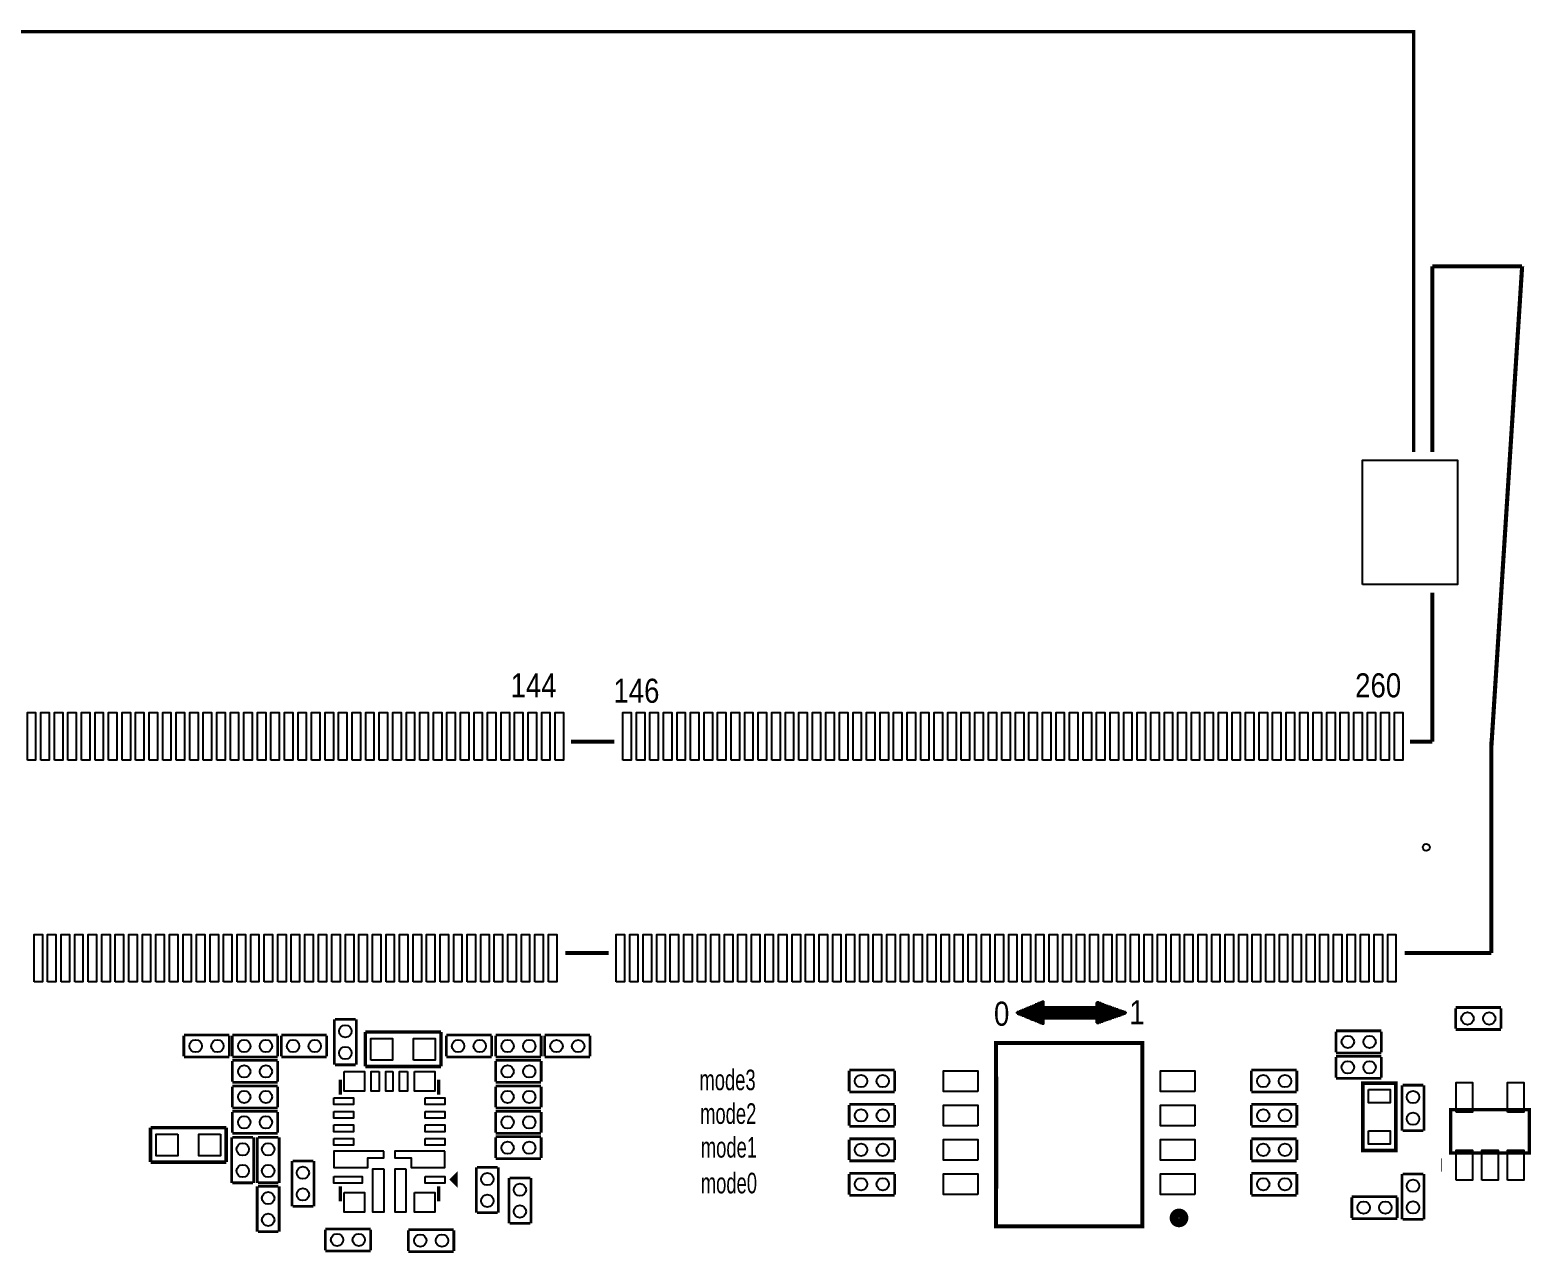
# Model space of a CAD drawing. Extents: x 4 to 274, y -3 to 190.
# Drawn here: x 158.4 to 213.8, y 114.8 to 160 of the extents above; entities that cross this region are included whole.
import ezdxf

# ---------------------------------------------------------------- set-up
doc = ezdxf.new("R2010")
doc.units = 0
doc.header["$MEASUREMENT"] = 0
for name, color, linetype in [('BG_SILKSCREEN_TOP', 231, 'CONTINUOUS'), ('MA_PEN3', 231, 'CONTINUOUS'), ('PG_SILKSCREEN_TOP', 130, 'CONTINUOUS'), ('PIN_TOP', 140, 'CONTINUOUS')]:
    doc.layers.add(name, color=color, linetype=linetype)

msp = doc.modelspace()

# ---------------------------------------------------------------- linework, layer by layer
at = {"layer": 'BG_SILKSCREEN_TOP', "const_width": 0.127}
msp.add_lwpolyline([(141.6304, 144.3736), (141.6304, 159.893), (209.4992, 159.893), (209.4992, 144.3736)], dxfattribs=at)
at = {"layer": 'MA_PEN3', "const_width": 0.0254}
for points in [[(194.79514, 123.668028), (198.90994, 123.668028)], [(194.79514, 123.642628), (198.90994, 123.642628)], [(194.82054, 123.693428), (198.88454, 123.693428)], [(194.84594, 123.718828), (198.85914, 123.718828)], [(194.92214, 123.744228), (198.78294, 123.744228)], [(194.97294, 123.769628), (198.70674, 123.769628)], [(195.02374, 123.795028), (198.63054, 123.795028)], [(195.09994, 123.820428), (198.57974, 123.820428)], [(195.15074, 123.845828), (198.50354, 123.845828)], [(195.20154, 123.871228), (198.42734, 123.871228)], [(195.27774, 123.896628), (198.35114, 123.896628)], [(195.32854, 123.922028), (195.86194, 123.922028)], [(195.40474, 123.947428), (195.86194, 123.947428)], [(195.45554, 123.972828), (195.86194, 123.972828)], [(195.50634, 123.998228), (195.86194, 123.998228)], [(195.58254, 124.023628), (195.86194, 124.023628)], [(195.63334, 124.049028), (195.86194, 124.049028)], [(195.70954, 124.074428), (195.86194, 124.074428)], [(195.76034, 124.099828), (195.83654, 124.099828)], [(197.74154, 124.023628), (197.99554, 124.023628)], [(197.74154, 123.998228), (198.07174, 123.998228)], [(197.74154, 123.972828), (198.14794, 123.972828)], [(197.74154, 123.947428), (198.22414, 123.947428)], [(197.74154, 123.922028), (198.30034, 123.922028)], [(197.76694, 124.049028), (197.94474, 124.049028)], [(197.79234, 124.074428), (197.86854, 124.074428)], [(194.82054, 123.617228), (198.88454, 123.617228)], [(194.84594, 123.591828), (198.85914, 123.591828)], [(194.89674, 123.566428), (198.78294, 123.566428)], [(194.97294, 123.541028), (198.70674, 123.541028)], [(195.02374, 123.515628), (198.65594, 123.515628)], [(195.09994, 123.490228), (198.57974, 123.490228)], [(195.15074, 123.464828), (198.50354, 123.464828)], [(195.20154, 123.439428), (198.42734, 123.439428)], [(195.27774, 123.414028), (198.35114, 123.414028)], [(195.32854, 123.388628), (195.86194, 123.388628)], [(195.37934, 123.363228), (195.86194, 123.363228)], [(195.45554, 123.337828), (195.86194, 123.337828)], [(195.50634, 123.312428), (195.86194, 123.312428)], [(195.58254, 123.287028), (195.86194, 123.287028)], [(195.63334, 123.261628), (195.86194, 123.261628)], [(195.68414, 123.236228), (195.86194, 123.236228)], [(195.76034, 123.210828), (195.83654, 123.210828)], [(197.74154, 123.388628), (198.30034, 123.388628)], [(197.74154, 123.363228), (198.22414, 123.363228)], [(197.74154, 123.337828), (198.14794, 123.337828)], [(197.74154, 123.312428), (198.07174, 123.312428)], [(197.74154, 123.287028), (198.02094, 123.287028)], [(197.76694, 123.261628), (197.94474, 123.261628)], [(197.79234, 123.236228), (197.86854, 123.236228)]]:
    msp.add_lwpolyline(points, dxfattribs=at)
at = {"layer": 'PG_SILKSCREEN_TOP'}
for points, const_width in [([(210.187032, 151.22652), (213.504272, 151.22652)], 0.1524), ([(210.187032, 151.22652), (210.187032, 144.36852)], 0.1524), ([(212.367114, 133.48208), (213.504272, 151.22652)], 0.1524), ([(210.187032, 139.168632), (210.187032, 133.67131)], 0.1524), ([(179.964842, 133.67131), (178.364896, 133.67131)], 0.1524), ([(210.187032, 133.67131), (209.364834, 133.67131)], 0.1524), ([(212.367622, 125.86589), (212.367622, 133.67131)], 0.1524), ([(178.164744, 125.86589), (179.76469, 125.86589)], 0.1524), ([(209.164936, 125.86589), (212.367622, 125.86589)], 0.1524), ([(211.0486, 123.8504), (212.725, 123.8504)], 0.1016), ([(211.0486, 123.063), (211.0486, 123.825)], 0.1016), ([(212.725, 123.825), (212.725, 123.063)], 0.1016), ([(169.626534, 121.73331), (169.626534, 123.40971)], 0.1016), ([(169.651934, 123.40971), (170.413934, 123.40971)], 0.1016), ([(170.439334, 123.40971), (170.439334, 121.73331)], 0.1016), ([(212.725, 123.0376), (211.0486, 123.0376)], 0.1016), ([(164.06876, 122.8344), (165.74516, 122.8344)], 0.1016), ([(164.06876, 122.047), (164.06876, 122.809)], 0.1016), ([(165.74516, 122.809), (165.74516, 122.047)], 0.1016), ([(165.862, 122.8344), (167.5384, 122.8344)], 0.1016), ([(165.862, 122.047), (165.862, 122.809)], 0.1016), ([(167.5384, 122.809), (167.5384, 122.047)], 0.1016), ([(167.6654, 122.8344), (169.3418, 122.8344)], 0.1016), ([(167.6654, 122.047), (167.6654, 122.809)], 0.1016), ([(169.3418, 122.809), (169.3418, 122.047)], 0.1016), ([(170.771566, 122.942096), (173.565566, 122.942096)], 0.127), ([(170.771566, 121.672096), (170.771566, 122.942096)], 0.127), ([(173.565566, 122.942096), (173.565566, 121.672096)], 0.127), ([(173.7614, 122.8344), (175.4378, 122.8344)], 0.1016), ([(173.7614, 122.047), (173.7614, 122.809)], 0.1016), ([(175.4378, 122.809), (175.4378, 122.047)], 0.1016), ([(175.5902, 122.8344), (177.2666, 122.8344)], 0.1016), ([(175.5902, 122.047), (175.5902, 122.809)], 0.1016), ([(177.2666, 122.809), (177.2666, 122.047)], 0.1016), ([(177.39614, 122.83186), (179.07254, 122.83186)], 0.1016), ([(177.39614, 122.04446), (177.39614, 122.80646)], 0.1016), ([(179.07254, 122.80646), (179.07254, 122.04446)], 0.1016), ([(206.629, 122.9868), (208.3054, 122.9868)], 0.1016), ([(206.629, 122.1994), (206.629, 122.9614)], 0.1016), ([(208.3054, 122.9614), (208.3054, 122.1994)], 0.1016), ([(165.74516, 122.0216), (164.06876, 122.0216)], 0.1016), ([(167.5384, 122.0216), (165.862, 122.0216)], 0.1016), ([(169.3418, 122.0216), (167.6654, 122.0216)], 0.1016), ([(175.4378, 122.0216), (173.7614, 122.0216)], 0.1016), ([(177.2666, 122.0216), (175.5902, 122.0216)], 0.1016), ([(179.07254, 122.01906), (177.39614, 122.01906)], 0.1016), ([(208.3054, 122.174), (206.629, 122.174)], 0.1016), ([(206.629, 122.047), (208.3054, 122.047)], 0.1016), ([(206.629, 121.2596), (206.629, 122.0216)], 0.1016), ([(208.3054, 122.0216), (208.3054, 121.2596)], 0.1016), ([(165.862, 121.8946), (167.5384, 121.8946)], 0.1016), ([(165.862, 121.1072), (165.862, 121.8692)], 0.1016), ([(167.5384, 121.8692), (167.5384, 121.1072)], 0.1016), ([(170.413934, 121.73331), (169.651934, 121.73331)], 0.1016), ([(173.565566, 121.672096), (170.771566, 121.672096)], 0.127), ([(175.5902, 121.8946), (177.2666, 121.8946)], 0.1016), ([(175.5902, 121.1072), (175.5902, 121.8692)], 0.1016), ([(177.2666, 121.8692), (177.2666, 121.1072)], 0.1016), ([(188.6458, 121.539), (190.3222, 121.539)], 0.1016), ([(188.6458, 120.7516), (188.6458, 121.5136)], 0.1016), ([(190.3222, 121.5136), (190.3222, 120.7516)], 0.1016), ([(203.5048, 121.539), (205.1812, 121.539)], 0.1016), ([(203.5048, 120.7516), (203.5048, 121.5136)], 0.1016), ([(205.1812, 121.5136), (205.1812, 120.7516)], 0.1016), ([(167.5384, 121.0818), (165.862, 121.0818)], 0.1016), ([(165.862, 120.9548), (167.5384, 120.9548)], 0.1016), ([(165.862, 120.1674), (165.862, 120.9294)], 0.1016), ([(167.5384, 120.9294), (167.5384, 120.1674)], 0.1016), ([(169.8498, 120.6246), (169.8498, 121.1834)], 0.124968), ([(173.482, 120.6246), (173.482, 121.1834)], 0.124968), ([(177.2666, 121.0818), (175.5902, 121.0818)], 0.1016), ([(175.5902, 120.9548), (177.2666, 120.9548)], 0.1016), ([(175.5902, 120.1674), (175.5902, 120.9294)], 0.1016), ([(177.2666, 120.9294), (177.2666, 120.1674)], 0.1016), ([(208.3054, 121.2342), (206.629, 121.2342)], 0.1016), ([(208.8388, 118.5672), (208.8388, 121.0564), (207.6196, 121.0564), (207.6196, 118.5672), (208.8388, 118.5672)], 0.127), ([(209.0674, 119.3038), (209.0674, 120.9802)], 0.1016), ([(209.0928, 120.9802), (209.8548, 120.9802)], 0.1016), ([(209.8802, 120.9802), (209.8802, 119.3038)], 0.1016), ([(190.3222, 120.7262), (188.6458, 120.7262)], 0.1016), ([(188.6458, 120.269), (190.3222, 120.269)], 0.1016), ([(205.1812, 120.7262), (203.5048, 120.7262)], 0.1016), ([(203.5048, 120.269), (205.1812, 120.269)], 0.1016), ([(167.5384, 120.142), (165.862, 120.142)], 0.1016), ([(165.862, 120.015), (167.5384, 120.015)], 0.1016), ([(165.862, 119.2276), (165.862, 119.9896)], 0.1016), ([(167.5384, 119.9896), (167.5384, 119.2276)], 0.1016), ([(177.2666, 120.142), (175.5902, 120.142)], 0.1016), ([(175.5902, 120.015), (177.2666, 120.015)], 0.1016), ([(175.5902, 119.2276), (175.5902, 119.9896)], 0.1016), ([(177.2666, 119.9896), (177.2666, 119.2276)], 0.1016), ([(188.6458, 119.4816), (188.6458, 120.2436)], 0.1016), ([(190.3222, 120.2436), (190.3222, 119.4816)], 0.1016), ([(203.5048, 119.4816), (203.5048, 120.2436)], 0.1016), ([(205.1812, 120.2436), (205.1812, 119.4816)], 0.1016), ([(210.868514, 120.0785), (213.768686, 120.0785), (213.768686, 118.4783), (210.868514, 118.4783), (210.868514, 120.0785)], 0.124968), ([(162.83813, 118.137686), (162.83813, 119.407686)], 0.127), ([(162.83813, 119.407686), (165.63213, 119.407686)], 0.127), ([(165.63213, 119.407686), (165.63213, 118.137686)], 0.127), ([(167.5384, 119.2022), (165.862, 119.2022)], 0.1016), ([(177.2666, 119.2022), (175.5902, 119.2022)], 0.1016), ([(190.3222, 119.4562), (188.6458, 119.4562)], 0.1016), ([(205.1812, 119.4562), (203.5048, 119.4562)], 0.1016), ([(209.8548, 119.3038), (209.0928, 119.3038)], 0.1016), ([(165.8366, 117.3734), (165.8366, 119.0498)], 0.1016), ([(165.862, 119.0498), (166.624, 119.0498)], 0.1016), ([(166.6494, 119.0498), (166.6494, 117.3734)], 0.1016), ([(166.7764, 117.3734), (166.7764, 119.0498)], 0.1016), ([(166.8018, 119.0498), (167.5638, 119.0498)], 0.1016), ([(167.5892, 119.0498), (167.5892, 117.3734)], 0.1016), ([(175.5902, 119.0752), (177.2666, 119.0752)], 0.1016), ([(175.5902, 118.2878), (175.5902, 119.0498)], 0.1016), ([(177.2666, 119.0498), (177.2666, 118.2878)], 0.1016), ([(188.6458, 118.999), (190.3222, 118.999)], 0.1016), ([(188.6458, 118.2116), (188.6458, 118.9736)], 0.1016), ([(190.3222, 118.9736), (190.3222, 118.2116)], 0.1016), ([(203.5048, 118.999), (205.1812, 118.999)], 0.1016), ([(203.5048, 118.2116), (203.5048, 118.9736)], 0.1016), ([(205.1812, 118.9736), (205.1812, 118.2116)], 0.1016), ([(165.63213, 118.137686), (162.83813, 118.137686)], 0.127), ([(168.0591, 116.50726), (168.0591, 118.18366)], 0.1016), ([(168.0845, 118.18366), (168.8465, 118.18366)], 0.1016), ([(168.8719, 118.18366), (168.8719, 116.50726)], 0.1016), ([(177.2666, 118.2624), (175.5902, 118.2624)], 0.1016), ([(190.3222, 118.1862), (188.6458, 118.1862)], 0.1016), ([(205.1812, 118.1862), (203.5048, 118.1862)], 0.1016), ([(210.5152, 118.0338), (210.5406, 118.0338)], 0.500126), ([(174.117, 117.348), (173.9646, 117.5004), (174.117, 117.6528), (174.117, 117.348)], 0.124968), ([(174.87138, 116.27104), (174.87138, 117.94744)], 0.1016), ([(174.89678, 117.94744), (175.65878, 117.94744)], 0.1016), ([(175.68418, 117.94744), (175.68418, 116.27104)], 0.1016), ([(176.07534, 115.87734), (176.07534, 117.55374)], 0.1016), ([(176.10074, 117.55374), (176.86274, 117.55374)], 0.1016), ([(176.88814, 117.55374), (176.88814, 115.87734)], 0.1016), ([(188.6458, 117.729), (190.3222, 117.729)], 0.1016), ([(188.6458, 116.9416), (188.6458, 117.7036)], 0.1016), ([(190.3222, 117.7036), (190.3222, 116.9416)], 0.1016), ([(203.5048, 117.729), (205.1812, 117.729)], 0.1016), ([(203.5048, 116.9416), (203.5048, 117.7036)], 0.1016), ([(205.1812, 117.7036), (205.1812, 116.9416)], 0.1016), ([(209.0674, 116.0272), (209.0674, 117.7036)], 0.1016), ([(209.0928, 117.7036), (209.8548, 117.7036)], 0.1016), ([(209.8802, 117.7036), (209.8802, 116.0272)], 0.1016), ([(166.624, 117.3734), (165.862, 117.3734)], 0.1016), ([(166.7764, 115.57), (166.7764, 117.2464)], 0.1016), ([(167.5638, 117.3734), (166.8018, 117.3734)], 0.1016), ([(166.8018, 117.2464), (167.5638, 117.2464)], 0.1016), ([(167.5892, 117.2464), (167.5892, 115.57)], 0.1016), ([(169.8498, 116.6876), (169.8498, 117.2464)], 0.124968), ([(173.482, 116.6876), (173.482, 117.2464)], 0.124968), ([(168.8465, 116.50726), (168.0845, 116.50726)], 0.1016), ([(190.3222, 116.9162), (188.6458, 116.9162)], 0.1016), ([(205.1812, 116.9162), (203.5048, 116.9162)], 0.1016), ([(207.2132, 116.8654), (208.8896, 116.8654)], 0.1016), ([(207.2132, 116.078), (207.2132, 116.84)], 0.1016), ([(208.8896, 116.84), (208.8896, 116.078)], 0.1016), ([(175.65878, 116.27104), (174.89678, 116.27104)], 0.1016), ([(176.86274, 115.87734), (176.10074, 115.87734)], 0.1016), ([(208.8896, 116.0526), (207.2132, 116.0526)], 0.1016), ([(209.8548, 116.0272), (209.0928, 116.0272)], 0.1016), ([(167.5638, 115.57), (166.8018, 115.57)], 0.1016), ([(169.291, 115.6716), (170.9674, 115.6716)], 0.1016), ([(169.291, 114.8842), (169.291, 115.6462)], 0.1016), ([(170.9674, 115.6462), (170.9674, 114.8842)], 0.1016), ([(172.3644, 115.6462), (174.0408, 115.6462)], 0.1016), ([(172.3644, 114.8588), (172.3644, 115.6208)], 0.1016), ([(174.0408, 115.6208), (174.0408, 114.8588)], 0.1016), ([(170.9674, 114.8588), (169.291, 114.8588)], 0.1016), ([(174.0408, 114.8334), (172.3644, 114.8334)], 0.1016)]:
    msp.add_lwpolyline(points, dxfattribs=dict(at, const_width=const_width))
msp.add_lwpolyline([(199.47382, 122.539506, 0.1524, 0.1524, 0), (194.07378, 122.539506, 0.150114, 0.150114, 0), (194.07378, 121.2977, 0.1524, 0.1524, 0), (194.07378, 117.1575, 0.150114, 0.150114, 0), (194.07378, 115.763294, 0.1524, 0.1524, 0), (199.47382, 115.763294, 0.150114, 0.150114, 0), (199.47382, 117.1575, 0.1524, 0.1524, 0), (199.47382, 121.2977, 0.150114, 0.150114, 0), (199.47382, 122.539506, 0.150114, 0.150114, 0)], format="xyseb", dxfattribs=at)
at = {"layer": 'PG_SILKSCREEN_TOP', "const_width": 0.3302}
msp.add_lwpolyline([(201.009504, 116.078, 1), (200.650094, 116.078, 1), (201.009504, 116.078)], format="xyb", dxfattribs=at)
at = {"layer": 'PIN_TOP'}
for points in [[(207.612234, 139.469876), (207.612234, 144.067276), (211.117434, 144.067276), (211.117434, 139.469876)], [(158.287466, 132.992368), (158.287466, 134.744968), (158.592266, 134.744968), (158.592266, 132.992368)], [(158.787338, 132.992368), (158.787338, 134.744968), (159.092138, 134.744968), (159.092138, 132.992368)], [(159.287464, 132.992368), (159.287464, 134.744968), (159.592264, 134.744968), (159.592264, 132.992368)], [(159.787336, 132.992368), (159.787336, 134.744968), (160.092136, 134.744968), (160.092136, 132.992368)], [(160.287462, 132.992368), (160.287462, 134.744968), (160.592262, 134.744968), (160.592262, 132.992368)], [(160.787334, 132.992368), (160.787334, 134.744968), (161.092134, 134.744968), (161.092134, 132.992368)], [(161.28746, 132.992368), (161.28746, 134.744968), (161.59226, 134.744968), (161.59226, 132.992368)], [(161.787332, 132.992368), (161.787332, 134.744968), (162.092132, 134.744968), (162.092132, 132.992368)], [(162.287458, 132.992368), (162.287458, 134.744968), (162.592258, 134.744968), (162.592258, 132.992368)], [(162.78733, 132.992368), (162.78733, 134.744968), (163.09213, 134.744968), (163.09213, 132.992368)], [(163.287456, 132.992368), (163.287456, 134.744968), (163.592256, 134.744968), (163.592256, 132.992368)], [(163.787328, 132.992368), (163.787328, 134.744968), (164.092128, 134.744968), (164.092128, 132.992368)], [(164.287454, 132.992368), (164.287454, 134.744968), (164.592254, 134.744968), (164.592254, 132.992368)], [(164.787326, 132.992368), (164.787326, 134.744968), (165.092126, 134.744968), (165.092126, 132.992368)], [(165.287452, 132.992368), (165.287452, 134.744968), (165.592252, 134.744968), (165.592252, 132.992368)], [(165.787324, 132.992368), (165.787324, 134.744968), (166.092124, 134.744968), (166.092124, 132.992368)], [(166.28745, 132.992368), (166.28745, 134.744968), (166.59225, 134.744968), (166.59225, 132.992368)], [(166.787322, 132.992368), (166.787322, 134.744968), (167.092122, 134.744968), (167.092122, 132.992368)], [(167.287448, 132.992368), (167.287448, 134.744968), (167.592248, 134.744968), (167.592248, 132.992368)], [(167.78732, 132.992368), (167.78732, 134.744968), (168.09212, 134.744968), (168.09212, 132.992368)], [(168.287446, 132.992368), (168.287446, 134.744968), (168.592246, 134.744968), (168.592246, 132.992368)], [(168.787318, 132.992368), (168.787318, 134.744968), (169.092118, 134.744968), (169.092118, 132.992368)], [(169.287444, 132.992368), (169.287444, 134.744968), (169.592244, 134.744968), (169.592244, 132.992368)], [(169.787316, 132.992368), (169.787316, 134.744968), (170.092116, 134.744968), (170.092116, 132.992368)], [(170.287442, 132.992368), (170.287442, 134.744968), (170.592242, 134.744968), (170.592242, 132.992368)], [(170.787314, 132.992368), (170.787314, 134.744968), (171.092114, 134.744968), (171.092114, 132.992368)], [(171.28744, 132.992368), (171.28744, 134.744968), (171.59224, 134.744968), (171.59224, 132.992368)], [(171.787312, 132.992368), (171.787312, 134.744968), (172.092112, 134.744968), (172.092112, 132.992368)], [(172.287438, 132.992368), (172.287438, 134.744968), (172.592238, 134.744968), (172.592238, 132.992368)], [(172.78731, 132.992368), (172.78731, 134.744968), (173.09211, 134.744968), (173.09211, 132.992368)], [(173.287436, 132.992368), (173.287436, 134.744968), (173.592236, 134.744968), (173.592236, 132.992368)], [(173.787308, 132.992368), (173.787308, 134.744968), (174.092108, 134.744968), (174.092108, 132.992368)], [(174.287434, 132.992368), (174.287434, 134.744968), (174.592234, 134.744968), (174.592234, 132.992368)], [(174.787306, 132.992368), (174.787306, 134.744968), (175.092106, 134.744968), (175.092106, 132.992368)], [(175.287432, 132.992368), (175.287432, 134.744968), (175.592232, 134.744968), (175.592232, 132.992368)], [(175.787304, 132.992368), (175.787304, 134.744968), (176.092104, 134.744968), (176.092104, 132.992368)], [(176.28743, 132.992368), (176.28743, 134.744968), (176.59223, 134.744968), (176.59223, 132.992368)], [(176.787302, 132.992368), (176.787302, 134.744968), (177.092102, 134.744968), (177.092102, 132.992368)], [(177.287428, 132.992368), (177.287428, 134.744968), (177.592228, 134.744968), (177.592228, 132.992368)], [(177.7873, 132.992368), (177.7873, 134.744968), (178.0921, 134.744968), (178.0921, 132.992368)], [(180.287422, 132.992368), (180.287422, 134.744968), (180.592222, 134.744968), (180.592222, 132.992368)], [(180.787294, 132.992368), (180.787294, 134.744968), (181.092094, 134.744968), (181.092094, 132.992368)], [(181.28742, 132.992368), (181.28742, 134.744968), (181.59222, 134.744968), (181.59222, 132.992368)], [(181.787292, 132.992368), (181.787292, 134.744968), (182.092092, 134.744968), (182.092092, 132.992368)], [(182.287418, 132.992368), (182.287418, 134.744968), (182.592218, 134.744968), (182.592218, 132.992368)], [(182.78729, 132.992368), (182.78729, 134.744968), (183.09209, 134.744968), (183.09209, 132.992368)], [(183.287416, 132.992368), (183.287416, 134.744968), (183.592216, 134.744968), (183.592216, 132.992368)], [(183.787288, 132.992368), (183.787288, 134.744968), (184.092088, 134.744968), (184.092088, 132.992368)], [(184.287414, 132.992368), (184.287414, 134.744968), (184.592214, 134.744968), (184.592214, 132.992368)], [(184.787286, 132.992368), (184.787286, 134.744968), (185.092086, 134.744968), (185.092086, 132.992368)], [(185.287412, 132.992368), (185.287412, 134.744968), (185.592212, 134.744968), (185.592212, 132.992368)], [(185.787284, 132.992368), (185.787284, 134.744968), (186.092084, 134.744968), (186.092084, 132.992368)], [(186.28741, 132.992368), (186.28741, 134.744968), (186.59221, 134.744968), (186.59221, 132.992368)], [(186.787536, 132.992368), (186.787536, 134.744968), (187.092336, 134.744968), (187.092336, 132.992368)], [(187.287408, 132.992368), (187.287408, 134.744968), (187.592208, 134.744968), (187.592208, 132.992368)], [(187.78728, 132.992368), (187.78728, 134.744968), (188.09208, 134.744968), (188.09208, 132.992368)], [(188.287406, 132.992368), (188.287406, 134.744968), (188.592206, 134.744968), (188.592206, 132.992368)], [(188.787532, 132.992368), (188.787532, 134.744968), (189.092332, 134.744968), (189.092332, 132.992368)], [(189.287404, 132.992368), (189.287404, 134.744968), (189.592204, 134.744968), (189.592204, 132.992368)], [(189.787276, 132.992368), (189.787276, 134.744968), (190.092076, 134.744968), (190.092076, 132.992368)], [(190.287402, 132.992368), (190.287402, 134.744968), (190.592202, 134.744968), (190.592202, 132.992368)], [(190.787528, 132.992368), (190.787528, 134.744968), (191.092328, 134.744968), (191.092328, 132.992368)], [(191.2874, 132.992368), (191.2874, 134.744968), (191.5922, 134.744968), (191.5922, 132.992368)], [(191.787272, 132.992368), (191.787272, 134.744968), (192.092072, 134.744968), (192.092072, 132.992368)], [(192.287398, 132.992368), (192.287398, 134.744968), (192.592198, 134.744968), (192.592198, 132.992368)], [(192.787524, 132.992368), (192.787524, 134.744968), (193.092324, 134.744968), (193.092324, 132.992368)], [(193.287396, 132.992368), (193.287396, 134.744968), (193.592196, 134.744968), (193.592196, 132.992368)], [(193.787268, 132.992368), (193.787268, 134.744968), (194.092068, 134.744968), (194.092068, 132.992368)], [(194.287394, 132.992368), (194.287394, 134.744968), (194.592194, 134.744968), (194.592194, 132.992368)], [(194.78752, 132.992368), (194.78752, 134.744968), (195.09232, 134.744968), (195.09232, 132.992368)], [(195.287392, 132.992368), (195.287392, 134.744968), (195.592192, 134.744968), (195.592192, 132.992368)], [(195.787264, 132.992368), (195.787264, 134.744968), (196.092064, 134.744968), (196.092064, 132.992368)], [(196.28739, 132.992368), (196.28739, 134.744968), (196.59219, 134.744968), (196.59219, 132.992368)], [(196.787516, 132.992368), (196.787516, 134.744968), (197.092316, 134.744968), (197.092316, 132.992368)], [(197.287388, 132.992368), (197.287388, 134.744968), (197.592188, 134.744968), (197.592188, 132.992368)], [(197.787514, 132.992368), (197.787514, 134.744968), (198.092314, 134.744968), (198.092314, 132.992368)], [(198.287386, 132.992368), (198.287386, 134.744968), (198.592186, 134.744968), (198.592186, 132.992368)], [(198.787512, 132.992368), (198.787512, 134.744968), (199.092312, 134.744968), (199.092312, 132.992368)], [(199.287384, 132.992368), (199.287384, 134.744968), (199.592184, 134.744968), (199.592184, 132.992368)], [(199.78751, 132.992368), (199.78751, 134.744968), (200.09231, 134.744968), (200.09231, 132.992368)], [(200.287382, 132.992368), (200.287382, 134.744968), (200.592182, 134.744968), (200.592182, 132.992368)], [(200.787508, 132.992368), (200.787508, 134.744968), (201.092308, 134.744968), (201.092308, 132.992368)], [(201.28738, 132.992368), (201.28738, 134.744968), (201.59218, 134.744968), (201.59218, 132.992368)], [(201.787506, 132.992368), (201.787506, 134.744968), (202.092306, 134.744968), (202.092306, 132.992368)], [(202.287378, 132.992368), (202.287378, 134.744968), (202.592178, 134.744968), (202.592178, 132.992368)], [(202.787504, 132.992368), (202.787504, 134.744968), (203.092304, 134.744968), (203.092304, 132.992368)], [(203.287376, 132.992368), (203.287376, 134.744968), (203.592176, 134.744968), (203.592176, 132.992368)], [(203.787502, 132.992368), (203.787502, 134.744968), (204.092302, 134.744968), (204.092302, 132.992368)], [(204.287374, 132.992368), (204.287374, 134.744968), (204.592174, 134.744968), (204.592174, 132.992368)], [(204.7875, 132.992368), (204.7875, 134.744968), (205.0923, 134.744968), (205.0923, 132.992368)], [(205.287372, 132.992368), (205.287372, 134.744968), (205.592172, 134.744968), (205.592172, 132.992368)], [(205.787498, 132.992368), (205.787498, 134.744968), (206.092298, 134.744968), (206.092298, 132.992368)], [(206.28737, 132.992368), (206.28737, 134.744968), (206.59217, 134.744968), (206.59217, 132.992368)], [(206.787496, 132.992368), (206.787496, 134.744968), (207.092296, 134.744968), (207.092296, 132.992368)], [(207.287368, 132.992368), (207.287368, 134.744968), (207.592168, 134.744968), (207.592168, 132.992368)], [(207.787494, 132.992368), (207.787494, 134.744968), (208.092294, 134.744968), (208.092294, 132.992368)], [(208.287366, 132.992368), (208.287366, 134.744968), (208.592166, 134.744968), (208.592166, 132.992368)], [(208.787492, 132.992368), (208.787492, 134.744968), (209.092292, 134.744968), (209.092292, 132.992368)], [(158.537402, 124.792232), (158.537402, 126.544832), (158.842202, 126.544832), (158.842202, 124.792232)], [(159.037528, 124.792232), (159.037528, 126.544832), (159.342328, 126.544832), (159.342328, 124.792232)], [(159.5374, 124.792232), (159.5374, 126.544832), (159.8422, 126.544832), (159.8422, 124.792232)], [(160.037272, 124.792232), (160.037272, 126.544832), (160.342072, 126.544832), (160.342072, 124.792232)], [(160.537398, 124.792232), (160.537398, 126.544832), (160.842198, 126.544832), (160.842198, 124.792232)], [(161.037524, 124.792232), (161.037524, 126.544832), (161.342324, 126.544832), (161.342324, 124.792232)], [(161.537396, 124.792232), (161.537396, 126.544832), (161.842196, 126.544832), (161.842196, 124.792232)], [(162.037268, 124.792232), (162.037268, 126.544832), (162.342068, 126.544832), (162.342068, 124.792232)], [(162.537394, 124.792232), (162.537394, 126.544832), (162.842194, 126.544832), (162.842194, 124.792232)], [(163.03752, 124.792232), (163.03752, 126.544832), (163.34232, 126.544832), (163.34232, 124.792232)], [(163.537392, 124.792232), (163.537392, 126.544832), (163.842192, 126.544832), (163.842192, 124.792232)], [(164.037264, 124.792232), (164.037264, 126.544832), (164.342064, 126.544832), (164.342064, 124.792232)], [(164.53739, 124.792232), (164.53739, 126.544832), (164.84219, 126.544832), (164.84219, 124.792232)], [(165.037516, 124.792232), (165.037516, 126.544832), (165.342316, 126.544832), (165.342316, 124.792232)], [(165.537388, 124.792232), (165.537388, 126.544832), (165.842188, 126.544832), (165.842188, 124.792232)], [(166.037514, 124.792232), (166.037514, 126.544832), (166.342314, 126.544832), (166.342314, 124.792232)], [(166.537386, 124.792232), (166.537386, 126.544832), (166.842186, 126.544832), (166.842186, 124.792232)], [(167.037512, 124.792232), (167.037512, 126.544832), (167.342312, 126.544832), (167.342312, 124.792232)], [(167.537384, 124.792232), (167.537384, 126.544832), (167.842184, 126.544832), (167.842184, 124.792232)], [(168.03751, 124.792232), (168.03751, 126.544832), (168.34231, 126.544832), (168.34231, 124.792232)], [(168.537382, 124.792232), (168.537382, 126.544832), (168.842182, 126.544832), (168.842182, 124.792232)], [(169.037508, 124.792232), (169.037508, 126.544832), (169.342308, 126.544832), (169.342308, 124.792232)], [(169.53738, 124.792232), (169.53738, 126.544832), (169.84218, 126.544832), (169.84218, 124.792232)], [(170.037506, 124.792232), (170.037506, 126.544832), (170.342306, 126.544832), (170.342306, 124.792232)], [(170.537378, 124.792232), (170.537378, 126.544832), (170.842178, 126.544832), (170.842178, 124.792232)], [(171.037504, 124.792232), (171.037504, 126.544832), (171.342304, 126.544832), (171.342304, 124.792232)], [(171.537376, 124.792232), (171.537376, 126.544832), (171.842176, 126.544832), (171.842176, 124.792232)], [(172.037502, 124.792232), (172.037502, 126.544832), (172.342302, 126.544832), (172.342302, 124.792232)], [(172.537374, 124.792232), (172.537374, 126.544832), (172.842174, 126.544832), (172.842174, 124.792232)], [(173.0375, 124.792232), (173.0375, 126.544832), (173.3423, 126.544832), (173.3423, 124.792232)], [(173.537372, 124.792232), (173.537372, 126.544832), (173.842172, 126.544832), (173.842172, 124.792232)], [(174.037498, 124.792232), (174.037498, 126.544832), (174.342298, 126.544832), (174.342298, 124.792232)], [(174.53737, 124.792232), (174.53737, 126.544832), (174.84217, 126.544832), (174.84217, 124.792232)], [(175.037496, 124.792232), (175.037496, 126.544832), (175.342296, 126.544832), (175.342296, 124.792232)], [(175.537368, 124.792232), (175.537368, 126.544832), (175.842168, 126.544832), (175.842168, 124.792232)], [(176.037494, 124.792232), (176.037494, 126.544832), (176.342294, 126.544832), (176.342294, 124.792232)], [(176.537366, 124.792232), (176.537366, 126.544832), (176.842166, 126.544832), (176.842166, 124.792232)], [(177.037492, 124.792232), (177.037492, 126.544832), (177.342292, 126.544832), (177.342292, 124.792232)], [(177.537364, 124.792232), (177.537364, 126.544832), (177.842164, 126.544832), (177.842164, 124.792232)], [(180.037486, 124.792232), (180.037486, 126.544832), (180.342286, 126.544832), (180.342286, 124.792232)], [(180.537358, 124.792232), (180.537358, 126.544832), (180.842158, 126.544832), (180.842158, 124.792232)], [(181.037484, 124.792232), (181.037484, 126.544832), (181.342284, 126.544832), (181.342284, 124.792232)], [(181.537356, 124.792232), (181.537356, 126.544832), (181.842156, 126.544832), (181.842156, 124.792232)], [(182.037482, 124.792232), (182.037482, 126.544832), (182.342282, 126.544832), (182.342282, 124.792232)], [(182.537354, 124.792232), (182.537354, 126.544832), (182.842154, 126.544832), (182.842154, 124.792232)], [(183.03748, 124.792232), (183.03748, 126.544832), (183.34228, 126.544832), (183.34228, 124.792232)], [(183.537352, 124.792232), (183.537352, 126.544832), (183.842152, 126.544832), (183.842152, 124.792232)], [(184.037478, 124.792232), (184.037478, 126.544832), (184.342278, 126.544832), (184.342278, 124.792232)], [(184.53735, 124.792232), (184.53735, 126.544832), (184.84215, 126.544832), (184.84215, 124.792232)], [(185.037476, 124.792232), (185.037476, 126.544832), (185.342276, 126.544832), (185.342276, 124.792232)], [(185.537348, 124.792232), (185.537348, 126.544832), (185.842148, 126.544832), (185.842148, 124.792232)], [(186.037474, 124.792232), (186.037474, 126.544832), (186.342274, 126.544832), (186.342274, 124.792232)], [(186.537346, 124.792232), (186.537346, 126.544832), (186.842146, 126.544832), (186.842146, 124.792232)], [(187.037472, 124.792232), (187.037472, 126.544832), (187.342272, 126.544832), (187.342272, 124.792232)], [(187.537344, 124.792232), (187.537344, 126.544832), (187.842144, 126.544832), (187.842144, 124.792232)], [(188.03747, 124.792232), (188.03747, 126.544832), (188.34227, 126.544832), (188.34227, 124.792232)], [(188.537342, 124.792232), (188.537342, 126.544832), (188.842142, 126.544832), (188.842142, 124.792232)], [(189.037468, 124.792232), (189.037468, 126.544832), (189.342268, 126.544832), (189.342268, 124.792232)], [(189.53734, 124.792232), (189.53734, 126.544832), (189.84214, 126.544832), (189.84214, 124.792232)], [(190.037466, 124.792232), (190.037466, 126.544832), (190.342266, 126.544832), (190.342266, 124.792232)], [(190.537338, 124.792232), (190.537338, 126.544832), (190.842138, 126.544832), (190.842138, 124.792232)], [(191.037464, 124.792232), (191.037464, 126.544832), (191.342264, 126.544832), (191.342264, 124.792232)], [(191.537336, 124.792232), (191.537336, 126.544832), (191.842136, 126.544832), (191.842136, 124.792232)], [(192.037462, 124.792232), (192.037462, 126.544832), (192.342262, 126.544832), (192.342262, 124.792232)], [(192.537334, 124.792232), (192.537334, 126.544832), (192.842134, 126.544832), (192.842134, 124.792232)], [(193.03746, 124.792232), (193.03746, 126.544832), (193.34226, 126.544832), (193.34226, 124.792232)], [(193.537332, 124.792232), (193.537332, 126.544832), (193.842132, 126.544832), (193.842132, 124.792232)], [(194.037458, 124.792232), (194.037458, 126.544832), (194.342258, 126.544832), (194.342258, 124.792232)], [(194.53733, 124.792232), (194.53733, 126.544832), (194.84213, 126.544832), (194.84213, 124.792232)], [(195.037456, 124.792232), (195.037456, 126.544832), (195.342256, 126.544832), (195.342256, 124.792232)], [(195.537328, 124.792232), (195.537328, 126.544832), (195.842128, 126.544832), (195.842128, 124.792232)], [(196.037454, 124.792232), (196.037454, 126.544832), (196.342254, 126.544832), (196.342254, 124.792232)], [(196.537326, 124.792232), (196.537326, 126.544832), (196.842126, 126.544832), (196.842126, 124.792232)], [(197.037452, 124.792232), (197.037452, 126.544832), (197.342252, 126.544832), (197.342252, 124.792232)], [(197.537324, 124.792232), (197.537324, 126.544832), (197.842124, 126.544832), (197.842124, 124.792232)], [(198.03745, 124.792232), (198.03745, 126.544832), (198.34225, 126.544832), (198.34225, 124.792232)], [(198.537322, 124.792232), (198.537322, 126.544832), (198.842122, 126.544832), (198.842122, 124.792232)], [(199.037448, 124.792232), (199.037448, 126.544832), (199.342248, 126.544832), (199.342248, 124.792232)], [(199.53732, 124.792232), (199.53732, 126.544832), (199.84212, 126.544832), (199.84212, 124.792232)], [(200.037446, 124.792232), (200.037446, 126.544832), (200.342246, 126.544832), (200.342246, 124.792232)], [(200.537318, 124.792232), (200.537318, 126.544832), (200.842118, 126.544832), (200.842118, 124.792232)], [(201.037444, 124.792232), (201.037444, 126.544832), (201.342244, 126.544832), (201.342244, 124.792232)], [(201.537316, 124.792232), (201.537316, 126.544832), (201.842116, 126.544832), (201.842116, 124.792232)], [(202.037442, 124.792232), (202.037442, 126.544832), (202.342242, 126.544832), (202.342242, 124.792232)], [(202.537314, 124.792232), (202.537314, 126.544832), (202.842114, 126.544832), (202.842114, 124.792232)], [(203.03744, 124.792232), (203.03744, 126.544832), (203.34224, 126.544832), (203.34224, 124.792232)], [(203.537312, 124.792232), (203.537312, 126.544832), (203.842112, 126.544832), (203.842112, 124.792232)], [(204.037438, 124.792232), (204.037438, 126.544832), (204.342238, 126.544832), (204.342238, 124.792232)], [(204.53731, 124.792232), (204.53731, 126.544832), (204.84211, 126.544832), (204.84211, 124.792232)], [(205.037436, 124.792232), (205.037436, 126.544832), (205.342236, 126.544832), (205.342236, 124.792232)], [(205.537308, 124.792232), (205.537308, 126.544832), (205.842108, 126.544832), (205.842108, 124.792232)], [(206.037434, 124.792232), (206.037434, 126.544832), (206.342234, 126.544832), (206.342234, 124.792232)], [(206.537306, 124.792232), (206.537306, 126.544832), (206.842106, 126.544832), (206.842106, 124.792232)], [(207.037432, 124.792232), (207.037432, 126.544832), (207.342232, 126.544832), (207.342232, 124.792232)], [(207.537304, 124.792232), (207.537304, 126.544832), (207.842104, 126.544832), (207.842104, 124.792232)], [(208.03743, 124.792232), (208.03743, 126.544832), (208.34223, 126.544832), (208.34223, 124.792232)], [(208.537302, 124.792232), (208.537302, 126.544832), (208.842102, 126.544832), (208.842102, 124.792232)], [(170.981116, 121.907046), (170.981116, 122.707146), (171.781216, 122.707146), (171.781216, 121.907046)], [(172.555916, 121.907046), (172.555916, 122.707146), (173.356016, 122.707146), (173.356016, 121.907046)], [(169.985563, 121.4882), (170.735625, 121.4882), (170.735625, 120.763284), (169.985563, 120.763284)], [(171.285535, 121.4882), (171.285535, 120.763284), (170.985561, 120.763284), (170.985561, 121.4882)], [(171.785534, 121.4882), (171.785534, 120.763284), (171.535598, 120.763284), (171.535598, 121.4882)], [(172.335571, 121.4882), (172.335571, 120.763284), (172.035597, 120.763284), (172.035597, 121.4882)], [(172.585507, 121.4882), (173.335569, 121.4882), (173.335569, 120.763284), (172.585507, 120.763284)], [(193.398902, 120.752616), (192.128902, 120.752616), (192.128902, 121.512584), (193.398902, 121.512584)], [(201.418698, 120.752616), (200.148698, 120.752616), (200.148698, 121.512584), (201.418698, 121.512584)], [(211.068666, 119.97817), (211.068666, 121.078244), (211.668614, 121.078244), (211.668614, 119.97817)], [(212.968586, 119.97817), (212.968586, 121.078244), (213.568534, 121.078244), (213.568534, 119.97817)], [(169.610532, 120.513094), (170.335448, 120.513094), (170.335448, 120.263158), (169.610532, 120.263158)], [(172.985684, 120.513094), (173.7106, 120.513094), (173.7106, 120.263158), (172.985684, 120.263158)], [(207.82915, 120.823863), (208.62925, 120.823863), (208.62925, 120.323737), (207.82915, 120.323737)], [(169.610532, 120.013222), (170.335448, 120.013222), (170.335448, 119.763286), (169.610532, 119.763286)], [(172.985684, 120.013222), (173.7106, 120.013222), (173.7106, 119.763286), (172.985684, 119.763286)], [(193.398902, 119.482616), (192.128902, 119.482616), (192.128902, 120.242584), (193.398902, 120.242584)], [(201.418698, 119.482616), (200.148698, 119.482616), (200.148698, 120.242584), (201.418698, 120.242584)], [(169.610532, 119.513096), (170.335448, 119.513096), (170.335448, 119.26316), (169.610532, 119.26316)], [(172.985684, 119.513096), (173.7106, 119.513096), (173.7106, 119.26316), (172.985684, 119.26316)], [(207.82915, 119.299863), (208.62925, 119.299863), (208.62925, 118.799737), (207.82915, 118.799737)], [(163.84778, 119.172736), (163.84778, 118.372636), (163.04768, 118.372636), (163.04768, 119.172736)], [(165.42258, 119.172736), (165.42258, 118.372636), (164.62248, 118.372636), (164.62248, 119.172736)], [(169.610532, 119.013224), (170.335448, 119.013224), (170.335448, 118.763288), (169.610532, 118.763288)], [(172.985684, 119.013224), (173.7106, 119.013224), (173.7106, 118.763288), (172.985684, 118.763288)], [(193.398902, 118.212616), (192.128902, 118.212616), (192.128902, 118.972584), (193.398902, 118.972584)], [(201.418698, 118.212616), (200.148698, 118.212616), (200.148698, 118.972584), (201.418698, 118.972584)], [(171.460668, 118.543324), (169.610786, 118.543324), (169.610786, 117.943376), (170.86072, 117.943376), (170.86072, 118.293388), (171.460668, 118.293388)], [(173.7106, 118.543324), (171.860718, 118.543324), (171.860718, 118.293388), (172.460666, 118.293388), (172.460666, 117.943376), (173.7106, 117.943376)], [(211.068666, 117.478302), (211.068666, 118.578376), (211.668614, 118.578376), (211.668614, 117.478302)], [(212.018626, 117.478302), (212.018626, 118.578376), (212.618574, 118.578376), (212.618574, 117.478302)], [(212.968586, 117.478302), (212.968586, 118.578376), (213.568534, 118.578376), (213.568534, 117.478302)], [(169.610532, 117.613176), (170.660568, 117.613176), (170.660568, 117.36324), (169.610532, 117.36324)], [(171.450635, 117.888131), (171.450635, 116.288185), (171.050585, 116.288185), (171.050585, 117.888131)], [(172.270547, 117.888131), (172.270547, 116.288185), (171.870497, 116.288185), (171.870497, 117.888131)], [(172.985684, 117.613176), (173.7106, 117.613176), (173.7106, 117.36324), (172.985684, 117.36324)], [(193.398902, 116.942616), (192.128902, 116.942616), (192.128902, 117.702584), (193.398902, 117.702584)], [(201.418698, 116.942616), (200.148698, 116.942616), (200.148698, 117.702584), (201.418698, 117.702584)], [(169.985563, 117.013228), (170.735625, 117.013228), (170.735625, 116.288312), (169.985563, 116.288312)], [(172.585507, 117.013228), (173.335569, 117.013228), (173.335569, 116.288312), (172.585507, 116.288312)]]:
    msp.add_lwpolyline(points, close=True, dxfattribs=at)
for centre, radius in [((209.964782, 129.7686), 0.127), ((211.485988, 123.444), 0.2286), ((212.287612, 123.444), 0.2286), ((170.032934, 122.972322), 0.2286), ((164.506148, 122.428), 0.2286), ((165.307772, 122.428), 0.2286), ((166.299388, 122.428), 0.2286), ((167.101012, 122.428), 0.2286), ((168.102788, 122.428), 0.2286), ((168.904412, 122.428), 0.2286), ((174.198788, 122.428), 0.2286), ((175.000412, 122.428), 0.2286), ((176.027588, 122.428), 0.2286), ((176.829212, 122.428), 0.2286), ((177.833528, 122.42546), 0.2286), ((178.635152, 122.42546), 0.2286), ((207.066388, 122.5804), 0.2286), ((207.868012, 122.5804), 0.2286), ((170.032934, 122.170698), 0.2286), ((166.299388, 121.4882), 0.2286), ((167.101012, 121.4882), 0.2286), ((176.027588, 121.4882), 0.2286), ((176.829212, 121.4882), 0.2286), ((207.066388, 121.6406), 0.2286), ((207.868012, 121.6406), 0.2286), ((189.083188, 121.1326), 0.2286), ((189.884812, 121.1326), 0.2286), ((203.942188, 121.1326), 0.2286), ((204.743812, 121.1326), 0.2286), ((166.299388, 120.5484), 0.2286), ((167.101012, 120.5484), 0.2286), ((176.027588, 120.5484), 0.2286), ((176.829212, 120.5484), 0.2286), ((209.4738, 120.542812), 0.2286), ((166.299388, 119.6086), 0.2286), ((167.101012, 119.6086), 0.2286), ((176.027588, 119.6086), 0.2286), ((176.829212, 119.6086), 0.2286), ((189.083188, 119.8626), 0.2286), ((189.884812, 119.8626), 0.2286), ((203.942188, 119.8626), 0.2286), ((204.743812, 119.8626), 0.2286), ((209.4738, 119.741188), 0.2286), ((166.243, 118.612412), 0.2286), ((167.1828, 118.612412), 0.2286), ((176.027588, 118.6688), 0.2286), ((176.829212, 118.6688), 0.2286), ((189.083188, 118.5926), 0.2286), ((189.884812, 118.5926), 0.2286), ((203.942188, 118.5926), 0.2286), ((204.743812, 118.5926), 0.2286), ((166.243, 117.810788), 0.2286), ((167.1828, 117.810788), 0.2286), ((168.4655, 117.746272), 0.2286), ((175.27778, 117.510052), 0.2286), ((189.083188, 117.3226), 0.2286), ((189.884812, 117.3226), 0.2286), ((203.942188, 117.3226), 0.2286), ((204.743812, 117.3226), 0.2286), ((167.1828, 116.809012), 0.2286), ((168.4655, 116.944648), 0.2286), ((176.48174, 117.116352), 0.2286), ((209.4738, 117.266212), 0.2286), ((175.27778, 116.708428), 0.2286), ((176.48174, 116.314728), 0.2286), ((207.650588, 116.459), 0.2286), ((208.452212, 116.459), 0.2286), ((209.4738, 116.464588), 0.2286), ((167.1828, 116.007388), 0.2286), ((169.728388, 115.2652), 0.2286), ((170.530012, 115.2652), 0.2286), ((172.801788, 115.2398), 0.2286), ((173.603412, 115.2398), 0.2286)]:
    msp.add_circle(centre, radius, dxfattribs=at)

# ---------------------------------------------------------------- texts
at = {"layer": 'BG_SILKSCREEN_TOP'}
for s, height, width, p in [('0', 0.889, 0.857143, (193.99504, 123.1773)), ('1', 0.889, 0.857143, (198.99376, 123.23064)), ('mode3', 0.762, 0.666667, (183.11368, 120.795288)), ('mode2', 0.762, 0.666667, (183.13908, 119.550688)), ('mode1', 0.762, 0.666667, (183.16448, 118.306088)), ('mode0', 0.762, 0.666667, (183.16448, 116.985288))]:
    msp.add_text(s, height=height, dxfattribs=dict(at, width=width)).set_placement(p)
at = {"layer": 'PG_SILKSCREEN_TOP', "width": 0.857143}
for s, p in [('144', (176.136046, 135.306054)), ('146', (179.93614, 135.106156)), ('260', (207.336136, 135.306054))]:
    msp.add_text(s, height=0.889, dxfattribs=at).set_placement(p)

doc.saveas('drawing.dxf')
